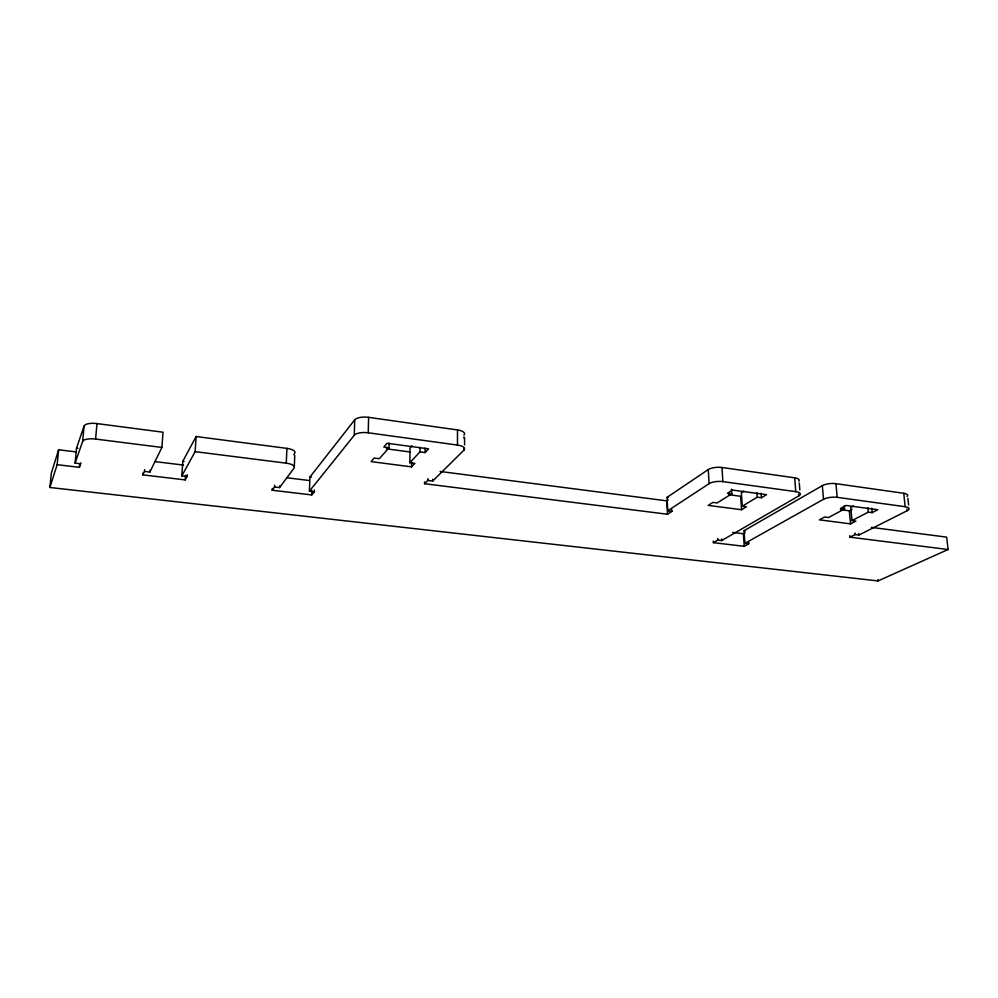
<?xml version="1.0" encoding="UTF-8"?>
<svg xmlns="http://www.w3.org/2000/svg" width="998" height="998" viewBox="0 0 998 998"><rect width="100%" height="100%" fill="white"/><g stroke="black" fill="none" stroke-linecap="round" stroke-linejoin="round"><path stroke-width="1.5" d="M671.854 509.666L671.941 511.35L667.5 514.244L424.549 483.718L427.855 480.425L432.695 481.036L463.92 450.185A10.828 3.955 0.3 0 0 457.471 445.071L457.496 429.951L368.599 417.339A11.128 4.229 1.8 0 0 354.714 419.821L309.941 477.032L309.417 491.178L314.345 491.764L314.407 489.993M432.695 481.036L432.708 479.24M424.549 483.718L424.574 481.934M389.095 443.187L389.008 447.715L379.352 458.706L374.225 458.032L371.106 461.612L411.538 466.864L414.869 463.346L409.841 462.698L419.996 451.882L425.111 452.568L425.148 448.077M427.855 480.425L427.868 478.628M419.996 451.882L420.046 447.378M411.538 466.864L411.6 462.461M409.841 462.698L410.028 447.952L412.062 445.744M309.417 491.178L354.29 435.228A11.165 4.129 1.7 0 1 368.237 432.783L368.599 417.339M354.29 435.228L354.714 419.821M272.267 488.459L272.18 490.23L311.763 494.933L311.925 490.529M294.31 466.59L294.772 455.537M272.18 490.23L274.55 486.999L279.565 487.598L294.136 467.975A10.716 3.705 2.7 0 0 286.264 463.172L286.913 448.376L196.132 436.525L182.809 461.313L181.811 475.896L187.088 476.52L187.212 474.699M274.55 486.999L274.625 485.215M279.565 487.598L279.652 485.814M181.811 475.896L195.134 451.645L196.132 436.525M142.988 473.04L142.851 474.873L185.191 479.901L185.503 475.36M142.851 474.873L144.498 471.418L149.875 472.066L161.901 447.441L163.023 432.209L96.993 423.589A11.577 4.054 5.6 0 0 84.082 426.046L76.509 448.177L75.087 463.109L80.663 463.783L80.751 462.847M144.498 471.418L144.635 469.584M149.875 472.066L150.012 470.22M75.087 463.109L82.634 441.478A11.627 3.967 5.4 0 1 95.583 439.058L96.993 423.589M871.341 527.368L946.653 537.136L948.1 549.511L878.003 580.936L49.9 487.486L57.148 464.681L79.391 467.326L79.74 463.608M82.634 441.478L84.082 426.046M57.148 464.681L58.633 449.774L76.646 451.982M49.9 487.486L51.347 473.089L58.633 449.774M79.391 467.326L80.663 463.783M185.191 479.901L187.088 476.52M293.736 454.676L294.734 453.279A10.679 3.792 2.8 0 0 286.913 448.376M311.763 494.933L314.345 491.764M425.111 452.568L428.604 448.875L387.062 443.249L383.793 447.017L389.008 447.715M671.941 511.35L667.724 510.814L667.063 497.341L708.268 469.571A10.03 3.456 -3.6 0 1 721.966 467.488L794.658 477.805A9.88 3.293 -4.5 0 1 798.812 481.236M440.118 471.468L666.839 500.859L668.211 499.936M667.724 510.814L709.104 483.656A10.067 3.381 -3.6 0 1 722.864 481.61L795.78 491.64A9.905 3.219 -4.5 0 1 798.799 495.894L721.704 540.554L717.799 540.08L713.383 542.663L713.283 541.066M731.497 489.157L731.796 493.773L717.163 502.942L712.946 502.393L708.193 505.387L741.539 509.716L746.429 506.784L742.275 506.236L741.364 492.7L743.834 491.166M742.275 506.236L757.233 497.191L761.424 497.752L766.551 494.671L732.495 490.055L727.517 493.199L731.796 493.773M748.662 542.201L748.774 543.785L744.932 543.336L744.071 530.687L822.34 485.627A9.793 3.194 -5 0 1 835.937 483.668L903.739 493.286A9.681 3.031 -5.7 0 1 907.057 496.505M732.607 532.421L743.385 533.743L745.069 532.782M744.932 543.336L823.537 499.274A9.83 3.119 -4.9 0 1 837.185 497.341L905.174 506.71A9.706 2.957 -5.6 0 1 907.219 510.689L858.904 535.04L855.136 534.566L849.972 537.174L849.822 535.589M713.383 542.663L744.234 546.318L748.774 543.785M844.283 505.936L844.558 508.918L828.552 517.538L824.61 517.014L819.408 519.833L850.558 523.875L855.885 521.118L852.005 520.607L850.77 507.483L853.465 506.036M840.453 509.641L849.335 510.826L851.98 509.417M852.005 520.607L868.285 512.111L872.202 512.635L877.766 509.741L846.005 505.437L840.565 508.381L844.558 508.918M154.628 461.55L183.57 465.093M286.488 477.718L309.243 480.512M76.509 448.177L77.906 448.351M182.809 461.313L184.131 461.475M309.941 477.032L311.476 477.219M744.071 530.687L745.506 530.861M849.972 537.174L948.1 549.511M95.583 439.058L161.901 447.441M195.134 451.645L286.264 463.172M667.063 497.341L668.373 497.515M386.363 448.813L410.24 452.019M728.54 494.646L740.628 496.268L741.539 509.716M368.237 432.783L457.471 445.071M907.918 498.276L908.642 504.976M907.032 509.017L907.219 510.689M903.739 493.286L905.174 506.71M871.765 508.194L872.202 512.635M877.853 579.476L878.003 580.936M867.848 507.67L868.285 512.111M858.742 533.431L858.904 535.04M854.987 532.957L855.136 534.566M849.335 510.826L850.558 523.875M835.937 483.668L837.185 497.341M822.34 485.627L823.537 499.274M799.273 483.02L799.847 489.918M798.662 494.172L798.799 495.894M794.658 477.805L795.78 491.64M761.1 493.174L761.424 497.752M756.896 492.613L757.233 497.191M743.385 533.743L744.234 546.318M721.966 467.488L722.864 481.61M721.604 538.957L721.704 540.554M717.699 538.483L717.799 540.08M708.268 469.571L709.104 483.656M666.839 500.859L667.5 514.244M464.581 437.448L464.594 444.958M463.92 437.062L463.92 437.997M463.92 448.302L463.92 450.185M457.496 429.951A10.791 4.054 0.3 0 1 463.92 435.19"/></g></svg>
